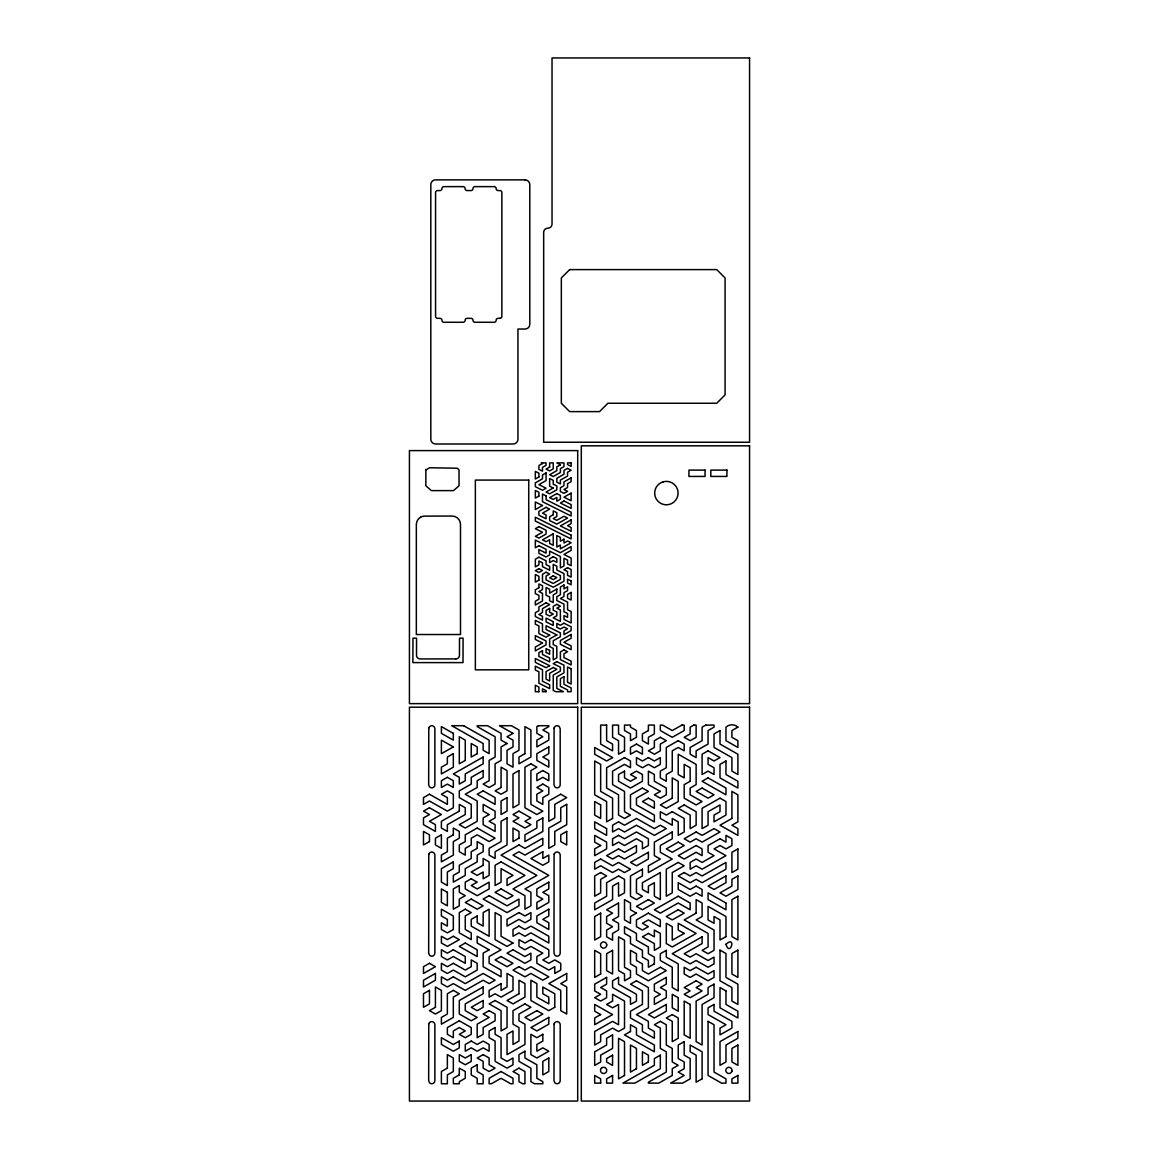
<?xml version="1.0" encoding="UTF-8"?>
<svg xmlns="http://www.w3.org/2000/svg" width="1159" height="1159" viewBox="0 0 1159 1159"><rect width="100%" height="100%" fill="white"/><g stroke="black" fill="none" stroke-linecap="round" stroke-linejoin="round"><path stroke-width="1.5" d="M663.049 481.869L663.354 481.782A11.691 11.691 0 0 1 677.682 496.11A11.691 11.691 0 0 1 658.109 501.354A11.691 11.691 0 0 1 663.354 481.782M455.864 658.906L420.051 658.935A3.607 3.607 0 0 1 416.516 655.27L416.545 638.174L412.966 638.174L412.879 662.6L463.006 662.6L463.093 638.174L459.515 638.174L459.457 655.241A3.636 3.636 0 0 1 455.864 658.935M708.062 1021.354L708.048 1075.465L721.579 1083.129L725.969 1083.129L725.969 1078.841L714.031 1072.075L714.031 1024.73L708.062 1021.354M720 950.134L720 980.775L731.923 987.54L731.923 1001.072L737.892 1004.447L737.892 984.165L725.969 977.399L725.969 953.524L720 950.134M425.875 469.873L425.831 485.766L431.365 490.619L453.488 490.619L459.051 485.766L459.007 469.873L457.327 468.236L429.656 467.743L425.875 469.873M428.772 728.011L428.671 784.759L429.569 786.947A3.1 3.1 0 0 0 434.871 784.759L434.871 728.808A3.1 3.1 0 0 0 429.569 726.621L428.772 728.011M428.772 854.299L428.671 953.089L429.569 955.291A3.1 3.1 0 0 0 434.871 953.089L434.871 855.11A3.1 3.1 0 0 0 429.569 852.908L428.772 854.299M428.772 1023.904L428.671 1080.652L429.569 1082.839A3.1 3.1 0 0 0 434.871 1080.652L434.871 1024.701A3.1 3.1 0 0 0 429.569 1022.513L428.772 1023.904M554.089 728.011L553.988 784.759L554.886 786.947A3.1 3.1 0 0 0 560.188 784.759L560.188 728.808L559.275 726.621A3.1 3.1 0 0 0 554.886 726.621L554.089 728.011M554.089 854.299L553.988 953.089L554.886 955.291A3.1 3.1 0 0 0 560.188 953.089L560.188 855.11A3.1 3.1 0 0 0 554.886 852.908L554.089 854.299M554.089 1023.904L553.988 1080.652L554.886 1082.839A3.1 3.1 0 0 0 560.188 1080.652L560.188 1024.701A3.1 3.1 0 0 0 554.886 1022.513L554.089 1023.904M725.954 944.266C730.04 957.696 736.718 934.734 725.954 944.266M606.736 945.063L606.316 946.613A3.1 3.1 0 0 1 600.942 946.613L600.521 945.063A3.1 3.1 0 0 1 603.636 941.963A3.1 3.1 0 0 1 606.736 945.063M731.937 1071.191L731.141 1072.582A3.1 3.1 0 0 1 726.751 1072.582L726.258 1071.93A3.1 3.1 0 0 1 726.258 1068.83L726.751 1068.192A3.1 3.1 0 0 1 731.937 1071.191M601.434 1068.192L600.942 1068.83A3.1 3.1 0 0 0 600.942 1071.93L601.434 1072.582A3.1 3.1 0 0 0 605.824 1072.582A3.1 3.1 0 0 0 605.824 1068.192A3.1 3.1 0 0 0 601.434 1068.192M569.692 269.598L561.333 277.943L561.333 403.26L569.692 411.619L599.522 411.619L607.881 403.26L716.726 403.26L725.085 394.9L725.085 277.943L716.726 269.598L569.692 269.598M420.543 517.262L419.63 517.885A8.635 8.635 0 0 0 416.342 524.665L416.342 634.524L460.5 634.524L460.5 524.665A8.417 8.417 0 0 0 452.169 516.045L424.716 516.117A8.229 8.229 0 0 0 420.543 517.262M542.484 463.513L538.906 465.541L538.906 469.366L542.484 471.148L542.484 467.338L546.063 465.31L546.063 462.89L541.253 462.89L542.484 463.513M549.641 467.091L546.063 469.12L549.641 470.916L553.234 468.888L553.234 462.89L549.641 462.89L549.641 467.091M538.906 477.001L535.328 479.029L535.328 471.394L538.906 473.176L538.906 477.001M546.063 472.944L542.484 474.973L542.484 478.797L535.328 482.854L535.328 486.664L542.484 490.243L546.063 488.214L538.906 484.636L546.063 480.579L546.063 472.944M560.391 464.831L556.813 466.86L556.813 470.67L549.641 474.741L553.234 476.523L560.391 472.466L560.391 468.642L563.969 466.613L563.969 462.89L556.813 462.89L560.391 464.831M567.548 468.41L563.969 470.438L563.969 474.263L556.813 478.319L556.813 482.13L560.391 483.926L560.391 480.101L567.548 476.045L567.548 472.235L571.126 470.206L567.548 468.41M538.906 496.095L535.328 498.124L535.328 490.489L538.906 492.285L538.906 496.095M553.234 487.982L546.063 492.039L549.641 493.835L556.813 489.779L556.813 485.954L553.234 484.158L553.234 480.348L549.641 478.551L549.641 486.186L553.234 487.982M571.126 477.841L563.969 481.898L563.969 485.708L560.391 487.736L560.391 491.561L563.969 493.357L567.548 491.329L563.969 489.533L567.548 487.504L567.548 483.68L571.126 481.651L571.126 477.841M556.813 493.589L549.641 497.646L553.234 499.442L556.813 497.414L556.813 501.224L560.391 499.196L560.391 495.386L556.813 493.589M542.484 505.527L535.328 509.583L535.328 501.948L542.484 505.527M546.063 507.323L538.906 511.38L538.906 515.19L546.063 518.768L546.063 514.958L542.484 513.162L549.641 509.105L546.063 507.323M571.126 493.111L563.969 497.168L571.126 500.746L571.126 493.111M563.969 500.992L560.391 503.02L571.126 508.395L571.126 504.571L563.969 500.992M553.234 514.712L549.641 516.74L549.641 520.565L556.813 524.143L567.548 518.059L563.969 516.262L556.813 520.319L553.234 518.537L556.813 516.508L556.813 512.684L553.234 510.902L553.234 514.712M538.906 526.65L535.328 528.678L542.484 532.256L535.328 536.313L538.906 538.109L546.063 534.053L546.063 530.228L538.906 526.65M571.126 519.855L560.391 525.94L571.126 531.3L571.126 527.49L567.548 525.693L571.126 523.665L571.126 519.855M553.234 533.806L542.484 539.891L546.063 541.688L549.641 539.659L549.641 543.484L553.234 545.266L553.234 533.806M538.906 545.744L535.328 547.772L535.328 540.137L560.391 552.669L571.126 546.584L571.126 550.395L563.969 554.466L571.126 558.044L571.126 565.679L567.548 563.882L567.548 560.072L563.969 558.276L563.969 565.911L560.391 567.939L560.391 556.494L549.641 551.119L549.641 554.929L546.063 556.972L538.906 553.379L538.906 549.569L546.063 553.147L546.063 549.323L538.906 545.744M563.969 539.181L560.391 541.21L560.391 537.385L556.813 535.603L556.813 547.062L560.391 545.034L560.391 548.844L571.126 542.76L567.548 540.978L563.969 543.006L563.969 539.181M538.906 557.204L535.328 559.232L535.328 566.867L538.906 564.839L538.906 561.028L542.484 562.81L542.484 566.635L549.641 570.214L549.641 566.389L546.063 564.607L546.063 560.782L538.906 557.204M553.234 556.726L549.641 558.754L549.641 562.579L553.234 560.55L556.813 562.332L556.813 558.522L553.234 556.726M538.906 568.663L535.328 570.692L538.906 572.474L542.484 570.445L538.906 568.663M546.063 572.242L542.484 574.27L542.484 581.905L553.234 587.28L563.969 581.195L563.969 573.56L556.813 569.967L556.813 566.157L553.234 564.361L553.234 572.01L560.391 575.588L560.391 579.399L553.234 583.455L546.063 579.877L546.063 576.066L549.641 574.038L546.063 572.242M538.906 580.123L535.328 582.151L535.328 574.516L538.906 576.298L538.906 580.123M553.234 575.82L549.641 577.848L553.234 579.645L556.813 577.617L553.234 575.82M567.548 567.707L563.969 569.735L567.548 571.532L567.548 575.342L571.126 577.139L571.126 569.504L567.548 567.707M538.906 587.758L535.328 589.786L535.328 593.611L538.906 595.393L538.906 599.217L535.328 601.246L535.328 605.056L542.484 600.999L542.484 593.365L538.906 591.583L542.484 589.54L542.484 585.73L538.906 583.933L538.906 587.758M556.813 589.076L549.641 593.133L549.641 589.308L546.063 587.512L546.063 595.161L549.641 596.943L549.641 600.768L553.234 602.55L553.234 594.915L556.813 592.886L556.813 589.076M563.969 585.005L560.391 587.034L560.391 594.683L556.813 596.711L556.813 600.521L563.969 604.114L563.969 611.749L567.548 613.531L567.548 617.356L563.969 615.559L563.969 619.384L571.126 622.962L571.126 611.503L567.548 609.721L567.548 602.072L560.391 598.493L563.969 596.465L563.969 592.655L567.548 590.626L567.548 586.802L563.969 588.83L563.969 585.005M546.063 602.796L538.906 606.852L538.906 610.677L535.328 612.705L535.328 616.516L542.484 620.094L542.484 616.284L538.906 614.487L542.484 612.459L542.484 608.649L549.641 604.578L546.063 602.796M571.126 592.408L567.548 594.437L567.548 598.261L571.126 600.043L571.126 592.408M549.641 608.403L546.063 610.431L546.063 614.256L549.641 616.037L553.234 614.009L549.641 612.227L549.641 608.403M556.813 604.346L553.234 606.374L553.234 610.199L556.813 611.981L556.813 615.806L553.234 617.834L560.391 621.412L560.391 609.953L556.813 608.171L560.391 606.143L556.813 604.346M563.969 623.209L560.391 625.237L556.813 623.441L556.813 627.265L560.391 629.047L563.969 627.019L567.548 628.815L563.969 630.844L563.969 634.654L571.126 630.597L571.126 626.787L563.969 623.209M549.641 635.132L546.063 637.16L538.906 633.582L538.906 625.947L535.328 624.165L535.328 620.34L542.484 623.919L542.484 631.554L549.641 635.132M542.484 643.013L535.328 647.07L535.328 650.894L546.063 644.81L546.063 640.985L535.328 635.61L535.328 639.435L542.484 643.013M556.813 634.9L549.641 638.957L549.641 646.592L553.234 648.388L553.234 659.848L556.813 657.819L556.813 646.36L553.234 644.563L553.234 640.753L560.391 636.682L560.391 632.872L546.063 625.715L546.063 629.525L556.813 634.9M542.484 650.648L538.906 652.676L538.906 656.501L549.641 661.876L549.641 658.051L542.484 654.473L542.484 650.648M571.126 634.422L560.391 640.507L560.391 644.332L571.126 649.692L571.126 645.882L563.969 642.303L571.126 638.247L571.126 634.422M563.969 649.938L560.391 651.966L560.391 659.601L571.126 664.976L571.126 661.152L563.969 657.573L563.969 653.763L567.548 651.72L563.969 649.938M549.641 665.686L546.063 667.714L535.328 662.354L535.328 658.529L549.641 665.686M556.813 661.63L553.234 663.658L560.391 667.236L560.391 671.061L553.234 675.117L553.234 690.402L555.856 691.706L563.491 691.706L556.813 688.374L556.813 676.914L563.969 672.857L563.969 665.208L556.813 661.63M553.234 667.483L546.063 671.539L546.063 679.174L549.641 680.97L549.641 673.336L556.813 669.265L553.234 667.483M563.969 676.668L560.391 678.696L560.391 686.345L567.548 689.924L567.548 691.706L571.126 691.706L571.126 687.895L563.969 684.303L563.969 676.668M453.328 746.903L441.391 753.654L441.391 740.137L453.328 746.903M453.328 753.654L447.36 757.044L447.36 763.81L441.391 767.186L441.391 773.951L453.328 767.186L453.328 753.654M465.266 760.42L459.297 763.81L459.297 736.747L465.266 740.137L465.266 760.42M477.189 753.654L471.235 757.044L471.235 743.513L477.189 746.903L477.189 753.654M513.002 733.372L507.034 736.747L513.002 740.137L513.002 746.903L507.034 750.279L507.034 763.81L513.002 767.186L513.002 753.654L518.971 750.279L518.971 729.996L511.409 725.708L499.471 725.708L513.002 733.372M447.36 777.327L441.391 780.717L441.391 787.483L447.36 784.092L453.328 787.483L453.328 780.717L447.36 777.327M483.158 757.044L453.328 773.951L459.297 777.327L459.297 784.092L465.266 780.717L465.266 773.951L483.158 763.81L483.158 757.044M507.034 743.513L501.065 746.903L501.065 760.42L495.096 763.81L495.096 784.092L489.127 787.483L483.158 784.092L489.127 780.717L489.127 760.42L495.096 757.044L495.096 736.747L477.189 726.606L477.189 725.708L487.548 725.708L501.065 733.372L501.065 740.137L507.034 743.513M538.457 725.708L536.863 726.606L536.863 733.372L542.832 736.747L536.863 740.137L536.863 746.903L548.801 740.137L548.801 733.372L542.832 729.996L548.801 726.606L548.801 725.708L538.457 725.708M429.453 794.234L423.484 797.624L423.484 804.389L429.453 800.999L447.36 811.141L453.328 807.765L453.328 794.234L447.36 790.858L441.391 794.234L447.36 797.624L447.36 804.389L429.453 794.234M483.158 770.561L471.235 777.327L471.235 784.092L459.297 790.858L459.297 797.624L471.235 804.389L471.235 817.906L459.297 824.672L465.266 828.048L477.189 821.296L477.189 800.999L465.266 794.234L477.189 787.483L477.189 780.717L483.158 777.327L483.158 770.561M429.453 807.765L423.484 811.141L429.453 814.531L423.484 817.906L423.484 824.672L435.422 831.438L435.422 824.672L429.453 821.296L441.391 814.531L429.453 807.765M524.94 753.654L518.971 757.044L518.971 763.81L530.909 757.044L530.909 729.996L524.94 726.606L524.94 753.654M548.801 746.903L536.863 753.654L536.863 760.42L548.801 767.186L548.801 760.42L542.832 757.044L548.801 753.654L548.801 746.903M483.158 790.858L477.189 794.234L495.096 804.389L495.096 797.624L483.158 790.858M518.971 770.561L513.002 773.951L513.002 807.765L518.971 804.389L518.971 770.561M530.909 763.81L524.94 767.186L524.94 807.765L536.863 814.531L542.832 811.141L530.909 804.389L530.909 770.561L536.863 767.186L530.909 763.81M459.297 811.141L441.391 821.296L441.391 828.048L447.36 831.438L447.36 824.672L465.266 814.531L465.266 807.765L459.297 804.389L459.297 811.141M501.065 787.483L495.096 790.858L501.065 794.234L507.034 790.858L507.034 770.561L501.065 767.186L501.065 787.483M542.832 770.561L536.863 773.951L536.863 780.717L542.832 777.327L548.801 780.717L548.801 773.951L542.832 770.561M429.453 841.579L423.484 844.954L423.484 831.438L429.453 834.813L429.453 841.579M441.391 834.813L435.422 838.203L435.422 844.954L441.391 848.345L441.391 834.813M507.034 797.624L501.065 800.999L501.065 814.531L507.034 811.141L507.034 797.624M453.328 834.813L447.36 838.203L447.36 851.72L441.391 855.11L441.391 861.876L453.328 855.11L453.328 841.579L459.297 838.203L459.297 831.438L453.328 828.048L453.328 834.813M489.127 814.531L483.158 817.906L483.158 824.672L495.096 831.438L495.096 824.672L489.127 821.296L495.096 817.906L495.096 811.141L483.158 804.389L483.158 811.141L489.127 814.531M542.832 784.092L536.863 787.483L542.832 790.858L536.863 794.234L536.863 800.999L542.832 804.389L542.832 797.624L548.801 794.234L548.801 787.483L542.832 784.092M636.45 737.312L630.482 740.688L630.482 733.922L624.513 730.547L624.513 725.085L630.482 725.085L630.482 727.157L636.45 730.547L636.45 737.312M648.388 730.547L642.419 733.922L642.419 740.688L648.388 744.064L648.388 737.312L654.357 733.922L654.357 725.085L648.388 725.085L648.388 730.547M477.189 828.048L465.266 834.813L465.266 841.579L459.297 844.954L459.297 851.72L465.266 855.11L465.266 848.345L471.235 844.954L471.235 838.203L477.189 834.813L489.127 841.579L495.096 838.203L477.189 828.048M612.575 757.595L606.621 760.985L594.683 754.219L594.683 747.454L612.575 757.595M624.513 750.829L618.544 754.219L618.544 740.688L612.575 737.312L612.575 725.085L618.544 725.085L618.544 733.922L624.513 737.312L624.513 750.829M636.45 744.064L630.482 747.454L630.482 754.219L636.45 750.829L642.419 754.219L642.419 747.454L636.45 744.064M507.034 817.906L501.065 821.296L501.065 841.579L489.127 848.345L489.127 855.11L495.096 858.486L495.096 851.72L507.034 844.954L507.034 817.906M518.971 811.141L513.002 814.531L518.971 817.906L513.002 821.296L524.94 828.048L530.909 824.672L524.94 821.296L530.909 817.906L518.971 811.141M624.513 757.595L606.621 767.736L606.621 788.033L618.544 794.799L618.544 815.081L624.513 818.457L630.482 815.081L624.513 811.706L624.513 791.409L612.575 784.643L612.575 771.126L624.513 764.361L630.482 767.736L630.482 760.985L624.513 757.595M660.326 737.312L654.357 740.688L654.357 747.454L648.388 750.829L654.357 754.219L660.326 750.829L660.326 744.064L666.295 740.688L660.326 737.312M681.898 725.085L672.249 730.547L662.615 725.085L660.326 725.085L660.326 730.547L672.249 737.312L684.187 730.547L684.187 725.085L681.898 725.085M560.739 794.234L548.801 800.999L548.801 821.296L554.77 817.906L554.77 804.389L566.708 797.624L560.739 794.234M693.835 725.085L690.156 727.157L690.156 733.922L684.187 737.312L690.156 740.688L696.124 737.312L696.124 725.085L693.835 725.085M453.328 861.876L441.391 868.627L441.391 882.158L447.36 885.534L447.36 872.017L453.328 868.627L453.328 861.876M477.189 848.345L471.235 851.72L471.235 858.486L459.297 865.251L459.297 872.017L453.328 875.393L453.328 882.158L465.266 875.393L465.266 868.627L477.189 861.876L477.189 855.11L483.158 851.72L483.158 844.954L477.189 841.579L477.189 848.345M624.513 771.126L618.544 774.502L618.544 781.267L630.482 788.033L642.419 781.267L642.419 774.502L636.45 771.126L630.482 774.502L636.45 777.892L630.482 781.267L624.513 777.892L624.513 771.126M648.388 757.595L642.419 760.985L636.45 757.595L636.45 764.361L642.419 767.736L648.388 764.361L654.357 767.736L660.326 764.361L660.326 757.595L654.357 760.985L648.388 757.595M678.218 740.688L666.295 747.454L666.295 767.736L660.326 771.126L660.326 777.892L666.295 781.267L666.295 774.502L672.249 771.126L672.249 750.829L678.218 747.454L684.187 750.829L684.187 744.064L678.218 740.688M705.773 725.085L702.093 727.157L702.093 740.688L690.156 747.454L690.156 754.219L696.124 757.595L696.124 750.829L708.062 744.064L708.062 730.547L714.031 727.157L714.031 725.085L705.773 725.085M542.832 817.906L536.863 821.296L536.863 828.048L524.94 834.813L524.94 841.579L542.832 831.438L542.832 817.906M566.708 804.389L560.739 807.765L560.739 821.296L548.801 828.048L548.801 848.345L554.77 844.954L554.77 831.438L566.708 824.672L566.708 804.389M518.971 838.203L513.002 841.579L513.002 828.048L518.971 831.438L518.971 838.203M720 730.547L714.031 733.922L714.031 747.454L731.923 757.595L731.923 771.126L737.892 774.502L737.892 754.219L720 744.064L720 730.547M483.158 865.251L471.235 872.017L477.189 875.393L483.158 872.017L483.158 878.783L489.127 875.393L489.127 861.876L483.158 858.486L483.158 865.251M518.971 844.954L501.065 855.11L536.863 875.393L513.002 888.924L524.94 895.69L524.94 909.207L530.909 905.831L530.909 892.3L524.94 888.924L548.801 875.393L513.002 855.11L518.971 851.72L524.94 855.11L542.832 844.954L542.832 838.203L524.94 848.345L518.971 844.954M737.892 727.157L731.923 730.547L731.923 737.312L737.892 740.688L737.892 747.454L725.969 740.688L725.969 727.157A8.635 8.635 0 0 1 737.892 727.157M459.297 885.534L453.328 888.924L453.328 909.207L459.297 905.831L459.297 899.065L465.266 895.69L459.297 892.3L459.297 885.534M471.235 878.783L465.266 882.158L465.266 888.924L477.189 895.69L489.127 888.924L489.127 882.158L477.189 888.924L471.235 885.534L477.189 882.158L471.235 878.783M501.065 861.876L495.096 865.251L495.096 885.534L501.065 882.158L501.065 868.627L513.002 875.393L507.034 878.783L507.034 885.534L524.94 875.393L501.065 861.876M642.419 788.033L630.482 794.799L630.482 808.316L654.357 821.847L654.357 815.081L636.45 804.94L636.45 798.174L648.388 791.409L642.419 788.033M708.062 750.829L702.093 754.219L702.093 774.502L708.062 771.126L714.031 774.502L714.031 767.736L708.062 764.361L708.062 757.595L714.031 760.985L720 757.595L708.062 750.829M566.708 831.438L560.739 834.813L560.739 841.579L566.708 844.954L566.708 831.438M542.832 851.72L530.909 858.486L542.832 865.251L548.801 861.876L548.801 855.11L542.832 858.486L542.832 851.72M612.575 818.457L606.621 821.847L606.621 801.55L594.683 794.799L594.683 760.985L600.652 764.361L600.652 791.409L612.575 798.174L612.575 818.457M648.388 798.174L642.419 801.55L654.357 808.316L654.357 801.55L648.388 798.174M660.326 791.409L654.357 794.799L660.326 798.174L666.295 794.799L666.295 788.033L654.357 781.267L654.357 774.502L648.388 771.126L648.388 784.643L660.326 791.409M471.235 899.065L465.266 902.441L477.189 909.207L483.158 905.831L471.235 899.065M618.544 821.847L612.575 825.222L612.575 831.988L618.544 828.613L624.513 831.988L636.45 825.222L654.357 835.378L666.295 828.613L660.326 825.222L654.357 828.613L636.45 818.457L624.513 825.222L618.544 821.847M690.156 781.267L684.187 784.643L684.187 798.174L696.124 804.94L702.093 801.55L690.156 794.799L690.156 788.033L696.124 784.643L696.124 764.361L678.218 754.219L678.218 774.502L684.187 777.892L684.187 764.361L690.156 767.736L690.156 781.267M725.969 760.985L720 764.361L720 777.892L737.892 788.033L737.892 781.267L725.969 774.502L725.969 760.985M465.266 909.207L459.297 912.597L459.297 932.879L471.235 939.645L471.235 932.879L465.266 929.504L465.266 915.972L471.235 912.597L465.266 909.207M489.127 895.69L483.158 899.065L507.034 912.597L518.971 905.831L518.971 899.065L507.034 905.831L489.127 895.69M501.065 888.924L495.096 892.3L507.034 899.065L513.002 895.69L501.065 888.924M672.249 798.174L660.326 804.94L666.295 808.316L678.218 801.55L678.218 781.267L672.249 777.892L672.249 798.174M708.062 777.892L702.093 781.267L725.969 794.799L725.969 788.033L708.062 777.892M600.652 845.519L594.683 848.895L594.683 855.661L606.621 848.895L606.621 842.129L594.683 835.378L594.683 842.129L600.652 845.519M618.544 835.378L612.575 838.754L612.575 845.519L618.544 842.129L624.513 845.519L636.45 838.754L642.419 842.129L642.419 848.895L648.388 845.519L648.388 838.754L636.45 831.988L624.513 838.754L618.544 835.378M702.093 788.033L696.124 791.409L708.062 798.174L714.031 794.799L702.093 788.033M453.328 929.504L447.36 932.879L441.391 929.504L441.391 922.738L447.36 926.113L447.36 919.362L441.391 915.972L441.391 909.207L453.328 915.972L453.328 929.504M477.189 915.972L471.235 919.362L471.235 926.113L489.127 936.269L489.127 909.207L483.158 912.597L483.158 926.113L477.189 922.738L477.189 915.972M672.249 811.706L666.295 815.081L660.326 811.706L660.326 818.457L672.249 825.222L672.249 818.457L678.218 821.847L678.218 835.378L684.187 831.988L684.187 818.457L672.249 811.706M684.187 804.94L678.218 808.316L690.156 815.081L690.156 828.613L696.124 825.222L696.124 811.706L684.187 804.94M453.328 936.269L447.36 939.645L441.391 936.269L441.391 943.02L447.36 946.41L459.297 939.645L453.328 936.269M548.801 882.158L536.863 888.924L536.863 895.69L542.832 899.065L536.863 902.441L536.863 909.207L548.801 902.441L548.801 895.69L542.832 892.3L548.801 888.924L548.801 882.158M600.652 859.036L594.683 862.426L594.683 869.192L600.652 865.802L612.575 872.568L618.544 869.192L624.513 872.568L630.482 869.192L618.544 862.426L612.575 865.802L600.652 859.036M618.544 848.895L606.621 855.661L612.575 859.036L618.544 855.661L624.513 859.036L636.45 852.285L636.45 845.519L624.513 852.285L618.544 848.895M720 798.174L702.093 808.316L702.093 828.613L708.062 825.222L708.062 811.706L720 804.94L720 811.706L714.031 815.081L714.031 821.847L725.969 815.081L725.969 801.55L720 798.174M429.453 963.317L423.484 966.693L423.484 973.459L435.422 966.693L429.453 963.317M453.328 949.786L447.36 953.176L441.391 949.786L441.391 956.552L447.36 959.927L453.328 956.552L465.266 963.317L465.266 956.552L453.328 949.786M465.266 943.02L459.297 946.41L477.189 956.552L477.189 949.786L465.266 943.02M518.971 912.597L507.034 919.362L507.034 926.113L518.971 919.362L524.94 922.738L530.909 919.362L530.909 912.597L524.94 915.972L518.971 912.597M600.652 872.568L594.683 875.943L594.683 896.24L600.652 892.85L600.652 879.333L606.621 875.943L600.652 872.568M672.249 831.988L654.357 842.129L654.357 855.661L660.326 859.036L648.388 865.802L648.388 872.568L672.249 859.036L660.326 852.285L660.326 845.519L672.249 838.754L672.249 831.988M648.388 852.285L630.482 862.426L636.45 865.802L648.388 859.036L648.388 852.285M435.422 973.459L423.484 980.224L423.484 986.99L435.422 980.224L435.422 973.459M453.328 963.317L447.36 966.693L441.391 963.317L441.391 970.083L447.36 973.459L453.328 970.083L465.266 976.834L477.189 970.083L477.189 963.317L471.235 959.927L471.235 966.693L465.266 970.083L453.328 963.317M518.971 926.113L513.002 929.504L513.002 936.269L518.971 932.879L524.94 936.269L530.909 932.879L548.801 943.02L548.801 936.269L530.909 926.113L524.94 929.504L518.971 926.113M548.801 909.207L536.863 915.972L536.863 922.738L548.801 929.504L548.801 922.738L542.832 919.362L548.801 915.972L548.801 909.207M618.544 875.943L606.621 882.709L606.621 896.24L594.683 903.006L594.683 909.772L612.575 899.616L612.575 886.099L618.544 882.709L618.544 896.24L624.513 892.85L624.513 879.333L618.544 875.943M678.218 842.129L666.295 848.895L672.249 852.285L684.187 845.519L678.218 842.129M696.124 831.988L684.187 838.754L690.156 842.129L696.124 838.754L702.093 842.129L720 831.988L714.031 828.613L702.093 835.378L696.124 831.988M489.127 949.786L483.158 953.176L483.158 966.693L501.065 976.834L501.065 970.083L489.127 963.317L489.127 956.552L501.065 949.786L477.189 936.269L477.189 943.02L489.127 949.786M642.419 869.192L630.482 875.943L630.482 896.24L636.45 899.616L642.419 896.24L636.45 892.85L636.45 879.333L642.419 875.943L642.419 869.192M731.923 818.457L720 825.222L737.892 835.378L737.892 828.613L731.923 825.222L737.892 821.847L737.892 794.799L731.923 791.409L731.923 818.457M429.453 990.365L423.484 993.756L423.484 1007.272L429.453 1003.897L429.453 990.365M453.328 976.834L447.36 980.224L441.391 976.834L441.391 983.6L447.36 986.99L453.328 983.6L465.266 990.365L483.158 980.224L489.127 983.6L495.096 980.224L483.158 973.459L465.266 983.6L453.328 976.834M513.002 943.02L507.034 946.41L495.096 939.645L495.096 912.597L501.065 915.972L501.065 936.269L513.002 943.02M696.124 845.519L678.218 855.661L684.187 859.036L696.124 852.285L702.093 855.661L702.093 848.895L696.124 845.519M501.065 956.552L495.096 959.927L507.034 966.693L513.002 963.317L501.065 956.552M513.002 949.786L507.034 953.176L524.94 963.317L530.909 959.927L530.909 953.176L524.94 956.552L513.002 949.786M530.909 939.645L524.94 943.02L518.971 939.645L518.971 946.41L524.94 949.786L530.909 946.41L542.832 953.176L536.863 956.552L536.863 963.317L548.801 970.083L554.77 966.693L554.77 973.459L560.739 970.083L560.739 963.317L554.77 959.927L548.801 963.317L542.832 959.927L548.801 956.552L548.801 949.786L530.909 939.645M660.326 872.568L642.419 882.709L642.419 889.475L648.388 892.85L648.388 886.099L654.357 882.709L654.357 896.24L660.326 899.616L660.326 872.568M678.218 862.426L666.295 869.192L666.295 896.24L672.249 892.85L672.249 872.568L684.187 865.802L678.218 862.426M720 838.754L708.062 845.519L708.062 852.285L714.031 855.661L702.093 862.426L696.124 859.036L690.156 862.426L690.156 869.192L696.124 865.802L702.093 869.192L725.969 855.661L714.031 848.895L720 845.519L725.969 848.895L731.923 845.519L731.923 838.754L725.969 835.378L725.969 842.129L720 838.754M453.328 990.365L447.36 993.756L447.36 1014.038L441.391 1017.414L441.391 1024.179L453.328 1017.414L453.328 997.131L459.297 993.756L453.328 990.365M600.652 913.147L594.683 916.523L594.683 940.05L600.652 936.704L600.652 913.147M618.544 903.006L606.621 909.772L612.575 913.147L606.621 916.523L606.621 923.288L612.575 926.678L606.621 930.054L606.621 936.82L612.575 940.195L612.575 933.43L618.544 930.054L618.544 923.288L612.575 919.913L618.544 916.523L618.544 903.006M435.422 1007.272L429.453 1010.662L435.422 1014.038L441.391 1010.662L441.391 990.365L435.422 986.99L435.422 1007.272M684.187 872.568L678.218 875.943L690.156 882.709L696.124 879.333L702.093 882.709L725.969 869.192L725.969 862.426L702.093 875.943L696.124 872.568L690.156 875.943L684.187 872.568M483.158 986.99L459.297 1000.507L459.297 1014.038L471.235 1020.804L477.189 1017.414L465.266 1010.662L465.266 1003.897L483.158 993.756L483.158 986.99M518.971 966.693L513.002 970.083L524.94 976.834L530.909 973.459L542.832 980.224L548.801 976.834L530.909 966.693L524.94 970.083L518.971 966.693M648.388 899.616L636.45 906.381L642.419 909.772L654.357 903.006L648.388 899.616M737.892 848.895L731.923 852.285L731.923 872.568L737.892 869.192L737.892 848.895M501.065 983.6L489.127 990.365L489.127 997.131L495.096 993.756L501.065 997.131L513.002 990.365L513.002 976.834L507.034 973.459L507.034 986.99L501.065 990.365L501.065 983.6M636.45 913.147L630.482 916.523L630.482 923.288L624.513 919.913L624.513 899.616L630.482 903.006L630.482 909.772L636.45 913.147M483.158 1000.507L471.235 1007.272L477.189 1010.662L483.158 1007.272L483.158 1000.507M648.388 913.147L636.45 919.913L636.45 926.678L642.419 930.054L648.388 926.678L642.419 923.288L648.388 919.913L660.326 926.678L660.326 919.913L648.388 913.147M678.218 896.24L654.357 909.772L660.326 913.147L678.218 903.006L690.156 909.772L690.156 903.006L678.218 896.24M696.124 886.099L690.156 889.475L678.218 882.709L678.218 889.475L690.156 896.24L696.124 892.85L702.093 896.24L702.093 889.475L696.124 886.099M459.297 1020.804L447.36 1027.569L447.36 1034.321L453.328 1037.711L453.328 1030.945L459.297 1027.569L465.266 1030.945L459.297 1034.321L465.266 1037.711L471.235 1034.321L471.235 1027.569L459.297 1020.804M495.096 1000.507L489.127 1003.897L501.065 1010.662L501.065 1030.945L507.034 1027.569L507.034 1007.272L495.096 1000.507M725.969 875.943L708.062 886.099L714.031 889.475L725.969 882.709L725.969 875.943M489.127 1010.662L483.158 1014.038L489.127 1017.414L477.189 1024.179L477.189 1037.711L483.158 1034.321L483.158 1027.569L495.096 1020.804L495.096 1014.038L489.127 1010.662M518.971 993.756L507.034 1000.507L513.002 1003.897L524.94 997.131L524.94 983.6L518.971 980.224L518.971 993.756M678.218 909.772L666.295 916.523L672.249 919.913L684.187 913.147L678.218 909.772M737.892 875.943L731.923 879.333L731.923 886.099L720 892.85L725.969 896.24L737.892 889.475L737.892 875.943M566.708 973.459L548.801 983.6L560.739 990.365L560.739 1010.662L566.708 1014.038L566.708 986.99L560.739 983.6L566.708 980.224L566.708 973.459M612.575 950.337L606.621 953.727L606.621 970.634L612.575 974.009L612.575 950.337M648.388 933.43L642.419 936.82L654.357 943.585L654.357 950.337L660.326 946.961L660.326 933.43L654.357 930.054L654.357 936.82L648.388 933.43M459.297 1041.086L453.328 1044.476L441.391 1037.711L441.391 1044.476L453.328 1051.227L459.297 1047.852L459.297 1041.086M524.94 1003.897L513.002 1010.662L513.002 1024.179L518.971 1027.569L518.971 1041.086L513.002 1044.476L513.002 1030.945L507.034 1034.321L507.034 1054.618L524.94 1044.476L524.94 1024.179L518.971 1020.804L518.971 1014.038L530.909 1007.272L524.94 1003.897M696.124 913.147L684.187 919.913L708.062 933.43L708.062 946.961L702.093 950.337L708.062 953.727L714.031 950.337L714.031 930.054L696.124 919.913L702.093 916.523L702.093 903.006L696.124 899.616L696.124 913.147M471.235 1041.086L465.266 1044.476L465.266 1051.227L471.235 1047.852L477.189 1051.227L483.158 1047.852L489.127 1051.227L489.127 1044.476L483.158 1041.086L477.189 1044.476L471.235 1041.086M495.096 1027.569L489.127 1030.945L489.127 1037.711L495.096 1041.086L495.096 1061.383L507.034 1068.149L513.002 1064.759L513.002 1057.993L507.034 1061.383L501.065 1057.993L501.065 1037.711L495.096 1034.321L495.096 1027.569M600.652 974.009L594.683 977.399L594.683 950.337L600.652 953.727L600.652 974.009M737.892 896.24L731.923 899.616L731.923 936.617L737.892 939.992L737.892 896.24M536.863 1010.662L524.94 1017.414L530.909 1020.804L542.832 1014.038L536.863 1010.662M606.621 977.399L594.683 984.165L594.683 990.916L600.652 994.306L594.683 997.682L600.652 1001.072L606.621 997.682L606.621 990.916L600.652 987.54L606.621 984.165L606.621 977.399M684.187 933.43L672.249 940.195L672.249 926.678L666.295 923.288L666.295 943.585L672.249 946.961L696.124 933.43L678.218 923.288L678.218 930.054L684.187 933.43M447.36 1068.149L441.391 1071.524L441.391 1083.752L447.36 1083.752L447.36 1074.9L453.328 1071.524L453.328 1057.993L447.36 1054.618L447.36 1068.149M471.235 1054.618L465.266 1057.993L459.297 1054.618L459.297 1061.383L465.266 1064.759L471.235 1061.383L471.235 1054.618M554.77 1007.272L548.801 1010.662L530.909 1000.507L530.909 980.224L536.863 983.6L536.863 997.131L548.801 1003.897L548.801 997.131L542.832 993.756L542.832 986.99L554.77 993.756L554.77 1007.272M618.544 977.399L612.575 980.775L612.575 987.54L630.482 997.682L630.482 1004.447L636.45 1001.072L636.45 994.306L618.544 984.165L618.544 977.399M666.295 950.337L660.326 953.727L660.326 960.492L672.249 967.258L672.249 987.54L678.218 990.916L678.218 963.868L666.295 957.102L666.295 950.337M483.158 1054.618L477.189 1057.993L483.158 1061.383L483.158 1068.149L489.127 1071.524L495.096 1068.149L489.127 1064.759L489.127 1057.993L483.158 1054.618M548.801 1017.414L530.909 1027.569L536.863 1030.945L548.801 1024.179L548.801 1017.414M630.482 977.399L624.513 980.775L624.513 974.009L618.544 970.634L618.544 936.82L624.513 940.195L624.513 967.258L630.482 970.634L630.482 977.399M654.357 963.868L648.388 967.258L648.388 960.492L642.419 957.102L642.419 950.337L630.482 943.585L630.482 936.82L624.513 933.43L624.513 926.678L636.45 933.43L636.45 940.195L648.388 946.961L648.388 953.727L654.357 957.102L654.357 963.868M702.093 936.82L672.249 953.727L690.156 963.868L696.124 960.492L708.062 967.258L714.031 963.868L714.031 957.102L708.062 960.492L696.124 953.727L690.156 957.102L684.187 953.727L702.093 943.585L702.093 936.82M459.297 1074.9L453.328 1078.29L453.328 1083.752L459.297 1083.752L459.297 1081.666L465.266 1078.29L465.266 1071.524L459.297 1068.149L459.297 1074.9M477.189 1064.759L471.235 1068.149L471.235 1074.9L477.189 1078.29L477.189 1083.752L483.158 1083.752L483.158 1074.9L477.189 1071.524L477.189 1064.759M636.45 980.775L630.482 984.165L642.419 990.916L642.419 1004.447L630.482 1011.213L630.482 1017.979L642.419 1024.73L642.419 1031.496L654.357 1038.261L654.357 1031.496L648.388 1028.12L648.388 1021.354L636.45 1014.589L648.388 1007.823L648.388 987.54L636.45 980.775M660.326 967.258L648.388 974.009L642.419 970.634L642.419 963.868L636.45 960.492L636.45 953.727L630.482 950.337L630.482 963.868L636.45 967.258L636.45 974.009L648.388 980.775L666.295 970.634L660.326 967.258M542.832 1034.321L536.863 1037.711L530.909 1034.321L530.909 1054.618L536.863 1057.993L548.801 1051.227L542.832 1047.852L536.863 1051.227L536.863 1044.476L542.832 1041.086L542.832 1034.321M725.969 936.617L720 939.992L720 919.913L714.031 916.523L714.031 923.288L708.062 919.913L708.062 906.381L725.969 916.523L725.969 936.617M612.575 1001.072L606.621 1004.447L612.575 1007.823L618.544 1004.447L618.544 1024.73L612.575 1021.354L594.683 1031.496L594.683 1045.027L600.652 1041.651L600.652 1034.886L612.575 1028.12L618.544 1031.496L624.513 1028.12L624.513 1001.072L612.575 994.306L612.575 1001.072M524.94 1051.227L518.971 1054.618L518.971 1061.383L530.909 1068.149L530.909 1081.666L534.574 1083.752L542.832 1083.752L542.832 1081.666L536.863 1078.29L536.863 1064.759L524.94 1057.993L524.94 1051.227M600.652 1014.589L594.683 1017.979L594.683 1024.73L612.575 1014.589L594.683 1004.447L594.683 1011.213L600.652 1014.589M666.295 977.399L654.357 984.165L654.357 990.916L660.326 994.306L654.357 997.682L654.357 1004.447L666.295 997.682L666.295 990.916L660.326 987.54L666.295 984.165L666.295 977.399M501.065 1071.524L489.127 1078.29L489.127 1083.752L491.416 1083.752L501.065 1078.29L510.713 1083.752L513.002 1083.752L513.002 1078.29L501.065 1071.524M696.124 967.258L690.156 970.634L684.187 967.258L684.187 974.009L690.156 977.399L696.124 974.009L708.062 980.775L714.031 977.399L714.031 970.634L708.062 974.009L696.124 967.258M518.971 1068.149L513.002 1071.524L518.971 1074.9L518.971 1081.666L522.651 1083.752L524.94 1083.752L524.94 1071.524L518.971 1068.149M737.892 950.134L731.923 953.524L731.923 974.009L737.892 977.399L737.892 950.134M548.801 1057.993L542.832 1061.383L542.832 1074.9L548.801 1071.524L548.801 1057.993M696.124 980.775L684.187 987.54L690.156 990.916L684.187 994.306L690.156 997.682L702.093 990.916L696.124 987.54L702.093 984.165L696.124 980.775M612.575 1034.886L606.621 1038.261L606.621 1045.027L594.683 1051.793L594.683 1065.396L600.652 1062.021L600.652 1055.168L612.575 1048.402L612.575 1034.886M666.295 1004.447L648.388 1014.589L654.357 1017.979L666.295 1011.213L666.295 1004.447M630.482 1031.496L624.513 1034.886L654.357 1051.793L654.357 1045.027L636.45 1034.886L636.45 1028.12L630.482 1024.73L630.482 1031.496M714.031 984.165L708.062 987.54L708.062 994.306L696.124 1001.072L696.124 1041.651L702.093 1045.027L702.093 1004.447L714.031 997.682L714.031 984.165M660.326 1021.354L654.357 1024.73L660.326 1028.12L660.326 1048.402L666.295 1051.793L666.295 1072.075L648.388 1082.216L648.388 1083.129L658.732 1083.129L672.249 1075.465L672.249 1068.699L678.218 1065.309L672.249 1061.934L672.249 1048.402L666.295 1045.027L666.295 1024.73L660.326 1021.354M672.249 1014.589L666.295 1017.979L672.249 1021.354L672.249 1041.651L678.218 1038.261L678.218 1017.979L672.249 1014.589M612.575 1055.168L606.621 1058.558L606.621 1062.021L612.575 1065.396L612.575 1055.168M714.031 1004.447L708.062 1007.823L708.062 1014.589L725.969 1024.73L720 1028.12L720 1034.886L731.923 1028.12L731.923 1021.354L714.031 1011.213L714.031 1004.447M612.575 1075.465L606.621 1078.841L606.621 1083.129L612.575 1083.129L612.575 1075.465M624.513 1075.465L618.544 1078.841L618.544 1038.261L624.513 1041.651L624.513 1075.465M636.45 1068.699L630.482 1072.075L630.482 1045.027L636.45 1048.402L636.45 1068.699M648.388 1061.934L642.419 1065.309L642.419 1051.793L648.388 1055.168L648.388 1061.934M660.326 1055.168L654.357 1058.558L654.357 1065.309L622.934 1083.129L634.857 1083.129L660.326 1068.699L660.326 1055.168M684.187 1041.651L678.218 1045.027L678.218 1058.558L684.187 1061.934L684.187 1068.699L678.218 1072.075L684.187 1075.465L670.67 1083.129L682.608 1083.129L690.156 1078.841L690.156 1058.558L684.187 1055.168L684.187 1041.651M737.892 1031.496L720 1041.651L720 1065.309L725.969 1061.934L725.969 1045.027L737.892 1038.261L737.892 1031.496M737.892 1045.027L731.923 1048.402L731.923 1061.934L737.892 1065.309L737.892 1045.027M702.093 1078.841L696.124 1082.216L696.124 1055.168L690.156 1051.793L690.156 1045.027L702.093 1051.793L702.093 1078.841M737.892 1075.451L731.923 1078.841L731.923 1083.129L737.892 1083.129L737.892 1075.451M499.891 318.319L498.109 318.334A1.97 1.97 0 0 0 496.139 320.304A1.97 1.97 0 0 1 494.183 322.274L474.958 322.274A1.97 1.97 0 0 1 472.988 320.304A1.97 1.97 0 0 0 471.018 318.334L467.091 318.334A1.97 1.97 0 0 0 465.121 320.304A1.97 1.97 0 0 1 463.151 322.274L443.926 322.274A1.97 1.97 0 0 1 441.956 320.304A1.97 1.97 0 0 0 440 318.334L437.537 318.319A1.97 1.97 0 0 1 435.567 316.349L435.567 192.539A1.97 1.97 0 0 1 437.537 190.569L440 190.569A1.97 1.97 0 0 0 441.956 188.598A1.97 1.97 0 0 1 443.926 186.628L463.151 186.628A1.97 1.97 0 0 1 465.121 188.598A1.97 1.97 0 0 0 467.091 190.569L471.018 190.569A1.97 1.97 0 0 0 472.988 188.598A1.97 1.97 0 0 1 474.958 186.628L494.183 186.628A1.97 1.97 0 0 1 496.139 188.598A1.97 1.97 0 0 0 498.109 190.569L499.891 190.569A1.97 1.97 0 0 1 501.861 192.539L501.861 316.349A1.97 1.97 0 0 1 499.891 318.319M749.569 57.95L552.032 57.95L552.032 224.02A4.172 4.172 0 0 1 547.845 228.193A4.172 4.172 0 0 0 543.672 232.365L543.672 442.245L749.569 442.245L749.569 57.95M525.027 179.862L435.596 179.862A4.781 4.781 0 0 0 430.815 184.629L430.815 439.218A4.781 4.781 0 0 0 435.596 443.984L513.176 443.984A4.781 4.781 0 0 0 517.943 439.218L517.943 329.04L525.027 329.04A4.781 4.781 0 0 0 529.793 324.274L529.793 184.629A4.781 4.781 0 0 0 525.027 179.862M749.569 445.824L581.296 445.824L581.296 703.629L749.569 703.629L749.569 445.824M577.704 450.605L409.431 450.605L409.431 703.629L577.704 703.629L577.704 450.605M571.126 462.89L567.548 462.89L567.548 464.585L571.126 466.382L571.126 462.89M705.049 470.105L688.939 470.105L688.939 476.436L705.049 476.436L705.049 470.105M726.925 470.105L710.815 470.105L710.815 476.436L726.925 476.436L726.925 470.105M528.721 480.087L475.364 480.087L475.364 669.844L528.721 669.844L528.721 480.087M538.906 691.706L535.328 691.706L535.328 685.259L538.906 687.055L538.906 691.706M546.063 691.706L542.484 691.706L542.484 688.837L546.063 690.634L546.063 691.706M577.704 707.207L409.431 707.207L409.431 1101.05L577.704 1101.05L577.704 707.207M749.569 707.207L581.296 707.207L581.296 1101.05L749.569 1101.05L749.569 707.207M606.621 725.085L600.652 725.085L600.652 744.064L612.575 750.829L612.575 744.064L606.621 740.688L606.621 725.085M463.672 725.708L451.735 725.708L483.158 743.513L483.158 750.279L489.127 753.654L489.127 740.137L463.672 725.708M600.652 1083.129L594.683 1083.129L594.683 1075.465L600.652 1078.841L600.652 1083.129M546.063 495.864L542.484 494.067L542.484 501.702L571.126 516.03L571.126 512.206L546.063 499.674L546.063 495.864M571.126 535.125L535.328 517.218L535.328 521.043L571.126 538.949L571.126 535.125M571.126 580.949L567.548 579.167L567.548 582.977L571.126 584.773L571.126 580.949M553.234 621.659L546.063 618.066L546.063 621.89L553.234 625.469L553.234 621.659M549.641 650.416L546.063 648.62L546.063 652.445L549.641 654.227L549.641 650.416M571.126 668.801L567.548 667.005L567.548 682.274L571.126 684.071L571.126 668.801M542.484 669.743L535.328 666.164L535.328 669.989L538.906 671.771L538.906 683.231L549.641 688.605L549.641 684.781L542.484 681.202L542.484 669.743M600.652 804.94L594.683 801.55L594.683 815.081L600.652 818.457L600.652 804.94M453.328 733.372L441.391 726.606L441.391 733.372L453.328 740.137L453.328 733.372M606.621 828.613L594.683 821.847L594.683 828.613L606.621 835.378L606.621 828.613M725.969 903.006L708.062 892.85L708.062 899.616L725.969 909.772L725.969 903.006M725.969 990.916L720 987.54L720 1007.823L737.892 1017.979L737.892 1011.213L725.969 1004.447L725.969 990.916M678.218 997.682L672.249 994.306L672.249 1007.823L678.218 1011.213L678.218 997.682M690.156 1004.447L684.187 1001.072L684.187 1034.886L690.156 1038.261L690.156 1004.447M447.36 892.3L441.391 888.924L441.391 902.441L447.36 905.831L447.36 892.3"/></g></svg>
